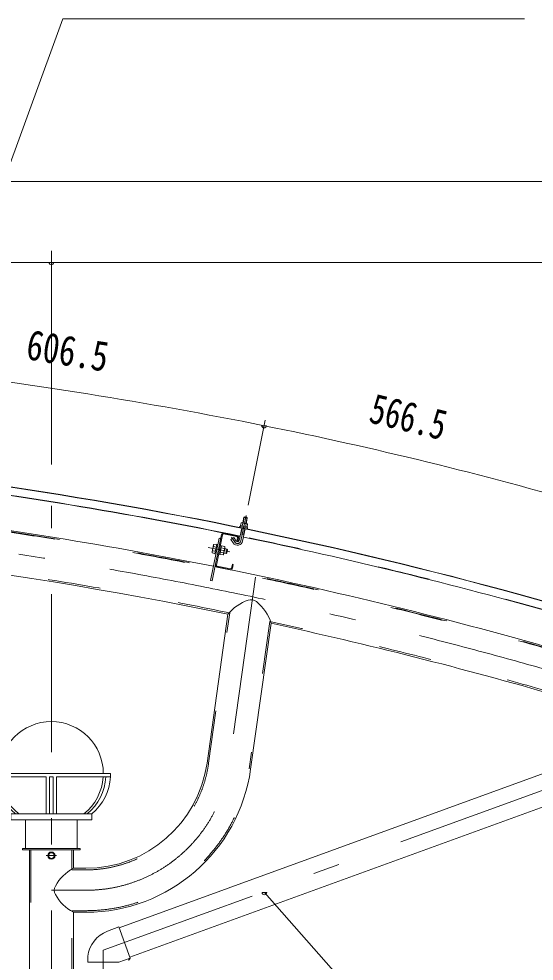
# Model space of a CAD drawing. Units: millimetres, scale not verified. Extents: x -32624 to 32629, y -14700 to 14700.
# Drawn here: x 18756 to 21882, y 5408 to 11123 of the extents above; entities that cross this region are included whole.
import ezdxf
from ezdxf.enums import TextEntityAlignment as Align

# ---------------------------------------------------------------- set-up
doc = ezdxf.new("R2010")
doc.units = ezdxf.units.MM
doc.header["$LTSCALE"] = 80
doc.linetypes.add('USER2', pattern=[10, 4, -6])
doc.linetypes.add('USER3', pattern=[24, 12, -5, 2, -5])
for name, color, linetype, lineweight in [('0-0_0', 7, 'Continuous', 18), ('0-6_2-0BOLD', 7, 'Continuous', 18), ('0-7_2-1HIDDEN', 3, 'USER2', 18), ('0-8_2-2CENTER', 3, 'USER3', 18), ('0-9_2-4THIN', 4, 'Continuous', 18), ('0-A_2-5DIM', 3, 'Continuous', 18)]:
    doc.layers.add(name, color=color, linetype=linetype, lineweight=lineweight)
doc.styles.add('ＭＳ ゴシック', font='')
doc.styles.get('ＭＳ ゴシック').set_extended_font_data('MS Gothic')

# ---------------------------------------------------------------- blocks, each defined once
blk = doc.blocks.new('ledl')
at = {"layer": '0-0_0'}
for p, q in [((14388.17, 13926.97), (14183.17, 13926.97)), ((14183.17, 13920.97), (14183.17, 13926.97)), ((14276.67, 13920.97), (14183.17, 13920.97)), ((14276.67, 13920.97), (14276.67, 13856.97)), ((14288.67, 13920.97), (14282.67, 13920.97)), ((14282.67, 13920.97), (14282.67, 13856.97)), ((14288.67, 13920.97), (14288.67, 13856.97)), ((14388.17, 13920.97), (14294.67, 13920.97)), ((14294.67, 13920.97), (14294.67, 13856.97)), ((14388.17, 13920.97), (14388.17, 13926.97)), ((14215.67, 13846.97), (14355.67, 13846.97)), ((14240.67, 13796.97), (14240.67, 13846.97)), ((14330.67, 13796.97), (14330.67, 13846.97)), ((14355.67, 13846.97), (14355.67, 13856.97)), ((14240.67, 13796.97), (14330.67, 13796.97))]:
    blk.add_line(p, q, dxfattribs=at)
blk.add_lwpolyline([(14215.67, 13846.97), (14215.67, 13856.97), (14355.67, 13856.97)], dxfattribs=at)
for start, end in [(0, 180), (183.82255, 231.05756), (308.94244, 356.17745)]:
    blk.add_arc((14285.67, 13926.97), 90, start, end, dxfattribs=at)
for centre, major_axis, start_param, end_param in [((14285.67, 13926.97), (102.47, 6.5), 3.1362923, 3.9034857), ((14293.67, 13926.97), (102.47, 6.5), 3.1362923, 3.9034857), ((14277.67, 13926.97), (-102.47, 6.5), 2.3796996, 3.146893), ((14285.67, 13926.97), (-102.47, 6.5), 2.3796996, 3.146893)]:
    blk.add_ellipse(centre, major_axis=major_axis, ratio=0.92312, start_param=start_param, end_param=end_param, dxfattribs=at)

msp = doc.modelspace()

# ---------------------------------------------------------------- linework, layer by layer
at = {"layer": '0-6_2-0BOLD'}
for p, q in [((20111.33, 8048.16), (20114.44, 8063.63)), ((20134.25, 8059.65), (20131.15, 8044.18)), ((20141.87, 8095.58), (20134.98, 8061.26)), ((20080.29, 7987.99), (19999.3, 8004.25)), ((20093.19, 7959.8), (20108.12, 8034.17)), ((20128.71, 8030.03), (20113.78, 7955.67)), ((19991.61, 7994.38), (19954.68, 7810.45)), ((19998.2, 7998.76), (20079.18, 7982.5)), ((20083.57, 7975.91), (20078.89, 7952.57)), ((20121.82, 7995.72), (20101.23, 7999.85)), ((19948.6, 7893.95), (19932.1, 7897.26)), ((19937.27, 7923), (19953.77, 7919.69)), ((19971.76, 7895.55), (19980.01, 7901.03)), ((19981.38, 7907.89), (19973.14, 7902.41)), ((19997.35, 7884.17), (19977.42, 7888.16)), ((19982.59, 7913.9), (20002.52, 7909.9)), ((20018.45, 7907.59), (20012.94, 7880.14)), ((20038.95, 7782.1), (19957.96, 7798.36)), ((19959.07, 7803.85), (20040.05, 7787.6)), ((20046.64, 7791.98), (20051.33, 7815.32)), ((20024.59, 7512.26), (19897.74, 6609.71)), ((20162.2, 6572.54), (20286.48, 7456.89)), ((22353.68, 6697.79), (19365.29, 5610.1)), ((19429.93, 5432.5), (22418.33, 6520.19)), ((18819.96, 5227.5), (18819.96, 6082.9)), ((18935.99, 6037.96), (18935.99, 6057.84)), ((18936.13, 6058.09), (18953.34, 6068.03)), ((18953.63, 6068.03), (18970.84, 6058.09)), ((18970.99, 6057.84), (18970.99, 6037.96)), ((18953.34, 6027.78), (18936.13, 6037.71)), ((18970.84, 6037.71), (18953.63, 6027.78))]:
    msp.add_line(p, q, dxfattribs=at)
for points in [[(20140.97, 8042.21), (20144.08, 8057.68), (20141.5, 8059.95), (20107.87, 8066.7), (20104.62, 8065.61), (20101.51, 8050.13)], [(20114.39, 8065.4), (20121.28, 8099.71), (20141.87, 8095.58), (20139.13, 8099.7), (20125.4, 8102.45), (20121.28, 8099.71)], [(19918.78, 7716.98), (19929.76, 7714.78), (19986.12, 7995.48)], [(19981.43, 7972.14), (19970.45, 7974.35), (19918.78, 7716.98)], [(20056.67, 7944.41), (20043.1, 7964.81), (20060.58, 7976.45), (20074.15, 7956.05)], [(20078.89, 7952.57), (20084.38, 7951.47), (20089.06, 7974.81)], [(19956.35, 7932.56), (19939.85, 7935.87), (19936.65, 7932.23), (19927.97, 7888.99), (19929.52, 7884.4), (19946.02, 7881.08)], [(19950.81, 7876.55), (19945.32, 7877.65), (19957.04, 7935.99), (19962.53, 7934.88)], [(19978.45, 7928.83), (19985.31, 7927.46), (19974.7, 7874.61), (19967.84, 7875.99)], [(19974.84, 7875.3), (19994.77, 7871.3), (19997.97, 7874.94), (20006.65, 7918.17), (20005.1, 7922.77), (19985.17, 7926.77)], [(20005.07, 7910.28), (20018.45, 7907.59), (20021.74, 7902.65), (20017.88, 7883.43), (20012.94, 7880.14), (19999.55, 7882.83)], [(20051.33, 7815.32), (20056.82, 7814.21), (20052.13, 7790.88)], [(19087.01, 6082.9), (19087.01, 5971.43), (19163.49, 5971.43)], [(19087.01, 5227.5), (19087.01, 5704.38), (19163.49, 5704.38)], [(19293.2, 5589.35), (19363.01, 5616.35), (19432.21, 5426.25), (19428.5, 5415.96), (19421.92, 5413.57), (19418.96, 5421.73)], [(19432.21, 5426.25), (19362.64, 5402.5), (19174.33, 5402.5), (19173.98, 5437.63)]]:
    msp.add_lwpolyline(points, dxfattribs=at)
for points in [[(20099.79, 8050.48), (20142.69, 8041.86), (20141.58, 8036.37), (20098.69, 8044.99)], [(18778.49, 6082.9), (18778.49, 6090.95), (19128.48, 6090.95), (19128.48, 6082.9)]]:
    msp.add_lwpolyline(points, close=True, dxfattribs=at)
for radius in [21.88, 17.15]:
    msp.add_circle((18953.49, 6047.9), radius, dxfattribs=at)
for centre, radius, start, end in [((14753.49, -18066.75), 26644.27, 73.55577, 88.07326), ((14753.49, -18066.75), 26646.03, 73.55577, 88.07326), ((14753.49, -18066.75), 26593.53, 78.4061, 82.92131), ((14753.49, -18066.75), 26595.27, 78.40611, 82.92133), ((14753.49, -18066.75), 26383.53, 78.67172, 83.20786), ((20108.26, 8058.3), 8.17, 40.8049, 78.6474), ((20118.66, 8033.35), 30.57, 59.3513, 97.94348), ((20137.89, 8052.34), 8.17, 78.6474, 116.48988), ((14753.49, -18066.75), 26116.47, 78.35597, 87.79263), ((19997.1, 7993.27), 11.2, 78.6474, 168.6474), ((20098.86, 8041.38), 3.5, 78.6474, 258.6474), ((20140.04, 8033.11), 3.5, 258.64742, 78.6474), ((19997.1, 7993.27), 5.6, 78.6474, 168.6474), ((20082.89, 7961.87), 31.5, 213.6474, 348.6474), ((20082.89, 7961.87), 10.5, 213.6474, 348.6474), ((20078.08, 7977.01), 5.6, 348.64742, 78.6474), ((20078.08, 7977.01), 11.2, 348.64742, 78.6474), ((14753.49, -18066.75), 26593.53, 74.14726, 78.36084), ((19938.33, 7889.32), 10.09, 128.08853, 168.6474), ((19968.32, 7903.38), 36.73, 147.71246, 189.58232), ((19946.08, 7927.93), 10.09, 168.6474, 209.20625), ((19966.3, 7903.79), 36.73, 327.71248, 9.58234), ((19996.29, 7917.84), 10.09, 308.08855, 348.6474), ((19988.54, 7879.24), 10.09, 348.64742, 29.20625), ((14753.49, -18066.75), 26383.53, 73.8607, 78.6474), ((19960.17, 7809.34), 11.2, 168.6474, 258.6474), ((19960.17, 7809.34), 5.6, 168.6474, 258.6474), ((20041.15, 7793.08), 11.2, 258.6474, 348.6474), ((20041.15, 7793.08), 5.6, 258.6474, 348.6474), ((20240.01, 7333.39), 280, 109.39807, 140.29477), ((20164.45, 7547.97), 52.5, 50.40631, 109.39807), ((20019.45, 7372.66), 280, 17.50639, 50.40631), ((14753.49, -18066.75), 26116.47, 73.8364, 77.76871), ((19163.49, 6712.9), 741.48, 270, 352), ((19163.49, 6712.9), 1008.52, 270, 352), ((18953.49, 6047.9), 20.12, 149.59184, 150.40814), ((18953.49, 6047.9), 20.12, 89.59184, 90.40814), ((18953.49, 6047.9), 20.12, 29.59184, 30.40814), ((18953.49, 6047.9), 20.12, 209.59184, 210.40814), ((18953.49, 6047.9), 20.12, 269.59184, 270.40814), ((18953.49, 6047.9), 20.12, 329.59184, 330.40814), ((19221.46, 5725.82), 280, 118.69672, 150.48341), ((19023.49, 5837.9), 52.5, 150.48341, 209.51657), ((19221.46, 5949.98), 280, 209.51657, 241.30327), ((19361.38, 5413.08), 189, 111.14577, 172.53503)]:
    msp.add_arc(centre, radius, start, end, dxfattribs=at)
at = {"layer": '0-7_2-1HIDDEN'}
for p, q in [((19907.45, 6608.34), (20035.57, 7520)), ((20278.25, 7468.7), (20152.49, 6573.9)), ((18829.76, 6082.9), (18829.76, 5227.5))]:
    msp.add_line(p, q, dxfattribs=at)
for points in [[(19077.21, 6082.9), (19077.21, 5961.62), (19163.49, 5961.62)], [(19077.21, 5227.5), (19077.21, 5714.18), (19163.49, 5714.18)]]:
    msp.add_lwpolyline(points, dxfattribs=at)
for centre, radius, start, end in [((14753.49, -18066.75), 26376.53, 73.77559, 88.07326), ((14753.49, -18066.75), 26373.72, 73.8364, 87.79263), ((14753.49, -18066.75), 26126.28, 78.3358, 87.79263), ((14753.49, -18066.75), 26595.27, 74.14725, 78.36087), ((14753.49, -18066.75), 26126.28, 73.8364, 77.79185), ((19163.49, 6712.9), 751.27, 270, 352), ((19163.49, 6712.9), 998.73, 270, 352)]:
    msp.add_arc(centre, radius, start, end, dxfattribs=at)
at = {"layer": '0-8_2-2CENTER'}
for p, q in [((18953.49, -1005.48), (18953.49, 8168.6)), ((20134.33, 8111.37), (20103.48, 7957.73)), ((20065.41, 7950.23), (20046.02, 7979.37)), ((20036.97, 7889.59), (19905.2, 7916.05)), ((20191.08, 7737.47), (20029.97, 6591.13)), ((18984.11, 6047.9), (18922.86, 6047.9)), ((19163.49, 5837.9), (18953.49, 5837.9))]:
    msp.add_line(p, q, dxfattribs=at)
msp.add_lwpolyline([(19268.49, 1103.19), (19268.49, 5474.3), (22453.48, 6633.55), (22453.48, 7461.65)], dxfattribs=at)
for centre, radius, start, end in [((14753.49, -18066.75), 26250, 73.71976, 87.96529), ((20082.89, 7961.87), 21, 213.6474, 348.6474), ((19163.49, 6712.9), 875, 270, 352)]:
    msp.add_arc(centre, radius, start, end, dxfattribs=at)
at = {"layer": '0-9_2-4THIN'}
for p, q in [((20123.51, 8101.2), (20116.25, 8065.02)), ((20133.12, 8061.63), (20140.38, 8097.81)), ((20020.3, 7904.81), (20004.6, 7907.96)), ((20000.02, 7885.15), (20015.73, 7882))]:
    msp.add_line(p, q, dxfattribs=at)
for points in [[(20100.58, 7996.63), (20103.09, 7999.48), (20109.98, 8033.8)], [(20126.85, 8030.41), (20119.96, 7996.09), (20121.17, 7992.5)]]:
    msp.add_lwpolyline(points, dxfattribs=at)
at = {"layer": '0-A_2-5DIM'}
for p, q in [((19023.49, 11122.9), (18034.27, 8416.61)), ((21823.49, 11122.9), (19023.49, 11122.9)), ((15453.47, 10135.9), (22453.48, 10135.9)), ((18953.48, 8420.9), (18953.48, 9715.9)), ((22453.48, 9645.9), (15453.47, 9645.9)), ((18967.48, 9645.9), (18939.48, 9645.9)), ((20250.48, 8689.89), (20146.64, 8172.69)), ((20257.59, 8655.59), (20229.59, 8655.59)), ((20259.66, 5824.72), (20231.66, 5824.72)), ((20245.66, 5824.72), (21082.64, 4877.51))]:
    msp.add_line(p, q, dxfattribs=at)
for centre, radius, start, end in [((18953.48, 9645.9), 14, 180, 0), ((14874.91, -18084.19), 27273.4, 78.64737, 83.20816), ((20243.59, 8655.59), 14, 180, 0), ((15450.19, -15218.92), 24350.95, 73.86102, 78.64738), ((20245.66, 5824.72), 14, 180, 0)]:
    msp.add_arc(centre, radius, start, end, dxfattribs=at)

# ---------------------------------------------------------------- block references
at = {"layer": '0-0_0', "xscale": 3.5, "yscale": 3.5}
msp.add_blockref('ledl', (-31046.36, -42198.45), dxfattribs=at)

# ---------------------------------------------------------------- texts
at = {"layer": '0-A_2-5DIM', "color": 7, "style": 'ＭＳ ゴシック'}
for s, rotation, width, p in [('606.5', 350.928, 0.8, (18784.22, 9006.56)), ('566.5', 346.254, 0.75, (20859.41, 8624.48))]:
    msp.add_text(s, height=182.3, rotation=rotation, dxfattribs=dict(at, width=width)).set_placement(p, align=Align.BOTTOM_LEFT)

doc.saveas('drawing.dxf')
